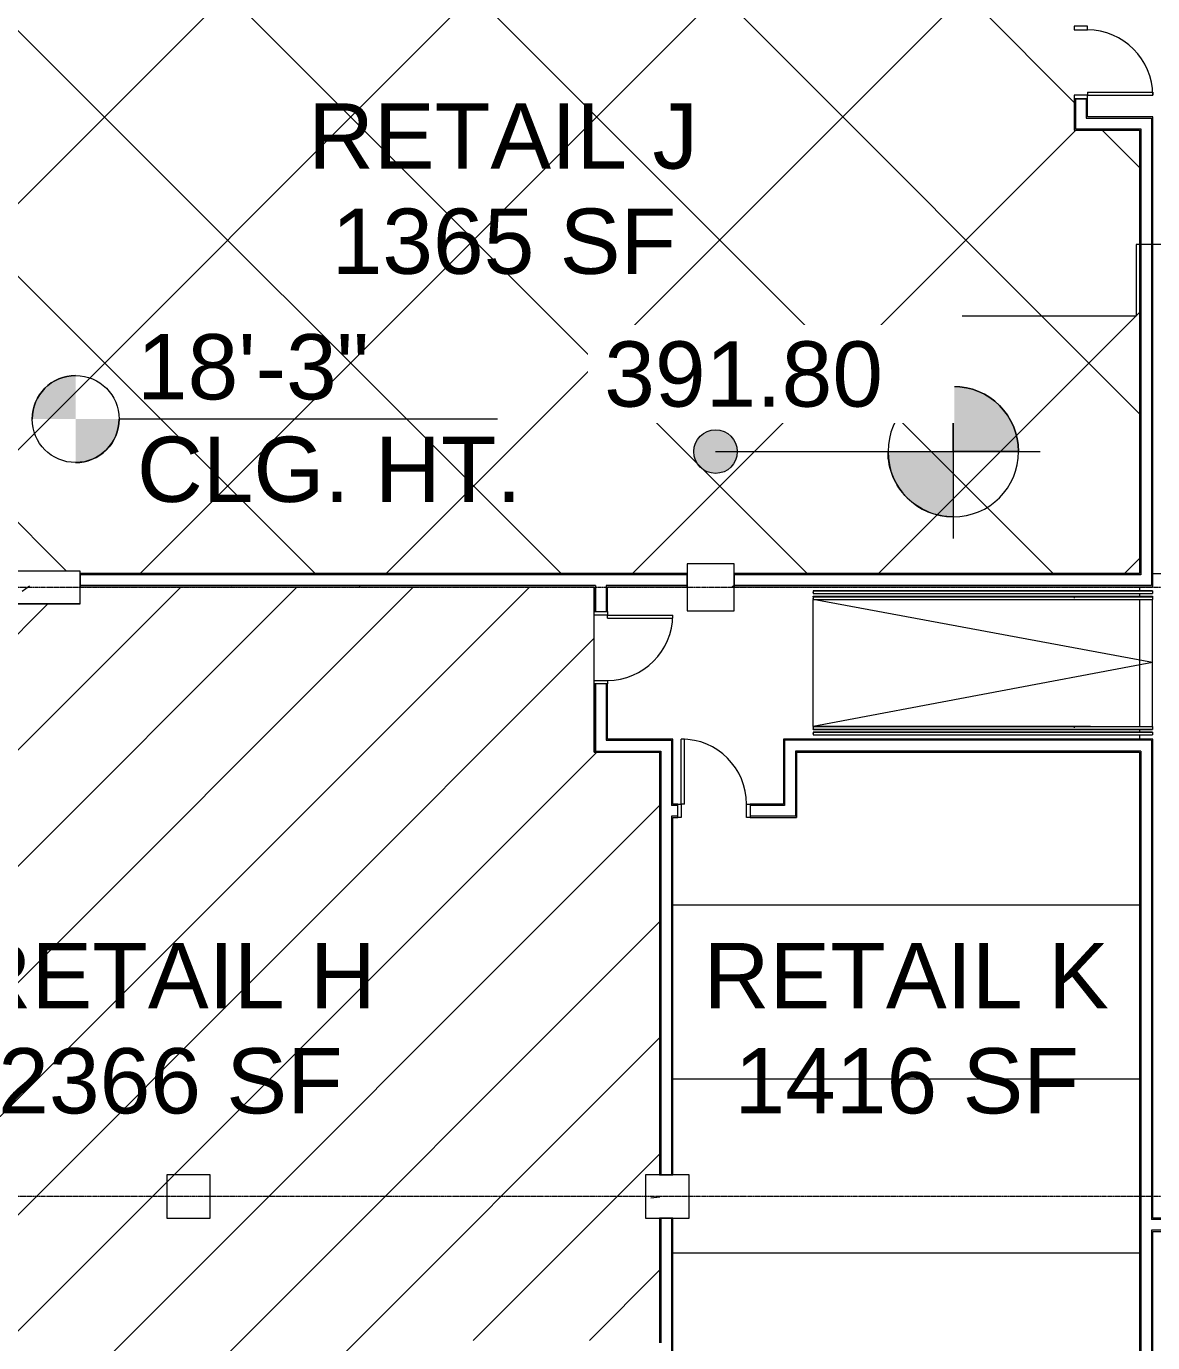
# Model space of a CAD drawing. Header units: inches. Extents: x 3268 to 7018, y 976 to 6708.
# Drawn here: x 4573 to 5194, y 2447 to 3173 of the extents above; entities that cross this region are included whole.
import ezdxf

# ---------------------------------------------------------------- set-up
doc = ezdxf.new("R2010")
doc.units = ezdxf.units.IN
doc.header["$MEASUREMENT"] = 0
doc.linetypes.add('Grid Line 1_2_', pattern=[0.8749999999999999, 0.4999999999999999, -0.125, 0.125, -0.125])
for name, color, linetype, lineweight in [('A-ANNO-NOTE', 131, 'Continuous', 20), ('A-DETL', 90, 'Continuous', 9), ('A-DETL-GENF', 92, 'Continuous', 9), ('A-DOOR', 31, 'Continuous', 9), ('A-DOOR-FRAM', 31, 'Continuous', 9), ('A-FLOR', 192, 'Continuous', 9), ('A-FLOR-HRAL', 11, 'Continuous', 9), ('A-FLOR-LEVL', 51, 'Continuous', 9), ('A-WALL', 113, 'Continuous', 9), ('A-WALL-PATT', 111, 'Continuous', 15), ('G-ANNO-DIMS', 111, 'Continuous', 9), ('G-ANNO-TEXT', 231, 'Continuous', 9), ('I-WALL', 2, 'Continuous', 9), ('S-COLS', 52, 'Continuous', 9), ('S-GRID', 1, 'Continuous', 9)]:
    doc.layers.add(name, color=color, linetype=linetype, lineweight=lineweight)
doc.styles.add('Arial', font='arial.ttf', dxfattribs={"height": 36})
pattern_1 = [(49.99999999999999, (0, 0), (110.1714446362807, -9.63891797635685), [11.52, -126.72]), (355, (0, 0), (-21.31237393622492, 115.5371495156537), [9.216000000000001, -101.376]), (100.451, (9.181000000000001, -0.80323), (88.85991867697865, 105.897504039145), [9.79, -107.695]), (46.184, (0, 30.72), (163.9281911283317, -25.42496604507386), [17.28, -190.08]), (96.636, (13.661, 28.601), (143.5628771593347, 149.6257499721681), [14.686, -161.543]), (351.184, (0, 30.72), (143.5647285924248, 149.6237232332607), [13.824, -152.064]), (21, (15.36, 23.04), (91.68507647920484, -61.84256385372748), [11.52, -126.72]), (326, (15.36, 23.04), (37.37329933048201, 111.3835117876708), [9.216000000000001, -101.376]), (71.45100000000001, (23, 17.886), (129.0587647679424, 49.5399005406036), [9.79, -107.695]), (37.50000000000001, (0, 0), (1.867604689172044, 51.13223029288849), [5.069, -95.07799999999999, 5.069, -97.84299999999999, -101.76]), (37.50000000000001, (0, 0), (1.867604689172044, 51.13223029288849), [-203.059, 5.069, -96.691]), (7.499999999999999, (0, 0), (40.40721900969589, 60.58148342441334), [5.069, -53.606, 5.069, -92.774, -38.784]), (7.499999999999999, (0, 0), (40.40721900969589, 60.58148342441334), [-156.518, 5.069, -33.715]), (327.5, (-34.253, 0), (81.99472561414032, -3.464267954682455), [5.069, -33.331, 5.069, -114.739, -158.976]), (327.5, (-34.253, 0), (81.99472561414032, -3.464267954682455), [-158.208, 5.069, -153.907]), (317.5, (-49.613, 0), (89.57702895818312, 15.37635275430508), [5.069, -44.85100000000001, 5.069, -74.49600000000001, -112.896]), (317.5, (-49.613, 0), (89.57702895818312, 15.37635275430508), [-129.485, 5.069, -107.827])]
pattern_2 = [(0, (0, 0), (122.88, 30.72), [5.069, -87.09100000000001, 5.069, -87.09100000000001, -491.52]), (0, (0, 0), (122.88, 30.72), [-184.32, 5.069, -179.251, 5.069, -87.09100000000001, -215.04]), (0, (0, 0), (122.88, 30.72), [-460.8, 5.069, -56.371, 5.069, -148.531]), (120, (46.08, 15.36), (-88.04430040425792, 91.05720161703184), [5.068999999999999, -87.091, 5.068999999999999, -87.091, -491.5199999999999]), (120, (46.08, 15.36), (-88.04430040425792, 91.05720161703184), [-184.32, 5.068999999999999, -179.2509999999999, 5.068999999999999, -87.091, -215.04]), (120, (46.08, 15.36), (-88.04430040425792, 91.05720161703184), [-460.8, 5.068999999999999, -56.371, 5.068999999999999, -148.531]), (240, (61.44, 76.8), (-34.83569959574201, -121.7772016170318), [5.069, -87.09100000000001, 5.069, -87.09100000000001, -491.52]), (240, (61.44, 76.8), (-34.83569959574201, -121.7772016170318), [-184.32, 5.069, -179.251, 5.069, -87.09100000000001, -215.04]), (240, (61.44, 76.8), (-34.83569959574201, -121.7772016170318), [-460.8, 5.069, -56.371, 5.069, -148.531])]

# ---------------------------------------------------------------- blocks, each defined once
blk = doc.blocks.new('WSP_5 Points - Structure_2022_rvt-1-Overall Retail Plan Opt 2')
at = {"layer": 'S-COLS'}
h = blk.add_hatch(dxfattribs=at)
h.set_pattern_fill('FP_8', color=256, style=0, pattern_type=2)
h.set_pattern_definition(pattern_1)
h.paths.add_polyline_path([(4949.798376340588, 2850.148582565584), (4963.500343047534, 2850.148582565584), (4963.500343047534, 2876.148582565584), (4937.500343047534, 2876.148582565584), (4937.500343047534, 2850.148582565584)])
h = blk.add_hatch(dxfattribs=at)
h.set_pattern_fill('FP_8', color=256, style=0, pattern_type=2)
h.set_pattern_definition(pattern_1)
h.paths.add_polyline_path([(4602.500343047516, 2854.148582565585), (4602.500343047516, 2872.148582565585), (4542.500343047515, 2872.148582565585), (4542.500343047515, 2854.148582565587)])
h = blk.add_hatch(dxfattribs=at)
h.set_pattern_fill('FP_8', color=256, style=0, pattern_type=2)
h.set_pattern_definition(pattern_1)
h.paths.add_polyline_path([(4650.312432364312, 2515.148582565594), (4674.312432364312, 2515.148582565594), (4674.312432364312, 2539.148582565593), (4650.312432364312, 2539.148582565593)])
h = blk.add_hatch(dxfattribs=at)
h.set_pattern_fill('FP_8', color=256, style=0, pattern_type=2)
h.set_pattern_definition(pattern_1)
h.paths.add_polyline_path([(4922.250343047537, 2515.148582565594), (4938.500343047519, 2515.148582565594), (4938.500343047519, 2539.148582565593), (4914.500343047519, 2539.148582565593), (4914.500343047519, 2515.148582565594), (4914.776931383766, 2515.148582565594)])
at = {"layer": 'S-COLS', "color": 250, "lineweight": 13}
for p, q in [((4963.50034304753, 2876.148582565583), (4937.50034304753, 2876.148582565583)), ((4937.50034304753, 2876.148582565583), (4937.50034304753, 2870.773582565583)), ((4963.50034304753, 2870.773582565575), (4963.50034304753, 2876.148582565583)), ((4602.500343047513, 2872.148582565584), (4550.125343047528, 2872.148582565584)), ((4602.500343047513, 2870.773582565584), (4602.500343047513, 2872.148582565584)), ((4602.500343047513, 2863.148582565584), (4602.500343047513, 2870.773582565584)), ((4937.50034304753, 2870.773582565583), (4937.50034304753, 2850.148582565582)), ((4963.50034304753, 2850.148582565582), (4963.50034304753, 2870.773582565575)), ((4602.500343047513, 2854.148582565584), (4602.500343047513, 2863.148582565584)), ((4542.500343047513, 2854.148582565584), (4602.500343047513, 2854.148582565584)), ((4937.50034304753, 2850.148582565582), (4963.50034304753, 2850.148582565582)), ((4674.312432364309, 2539.148582565592), (4650.312432364309, 2539.148582565592)), ((4650.312432364309, 2539.148582565592), (4650.312432364309, 2515.148582565592)), ((4674.312432364309, 2515.148582565592), (4674.312432364309, 2539.148582565592)), ((4922.250343047534, 2539.148582565592), (4914.500343047515, 2539.148582565592)), ((4914.500343047515, 2539.148582565592), (4914.500343047515, 2515.148582565592)), ((4929.500343047534, 2539.148582565592), (4922.250343047534, 2539.148582565592)), ((4938.500343047515, 2539.148582565592), (4929.500343047534, 2539.148582565592)), ((4938.500343047515, 2515.148582565592), (4938.500343047515, 2539.148582565592)), ((4650.312432364309, 2515.148582565592), (4674.312432364309, 2515.148582565592)), ((4914.500343047515, 2515.148582565592), (4922.250343047534, 2515.148582565592)), ((4922.250343047534, 2515.148582565592), (4929.500343047534, 2515.148582565592)), ((4929.500343047534, 2515.148582565592), (4938.500343047515, 2515.148582565592))]:
    blk.add_line(p, q, dxfattribs=at)
blk = doc.blocks.new('Single_Flush_HM Door_HM Frame - 36_ x 96_-V185-Overall Retail Plan Opt 2')
at = {"layer": 'A-DOOR'}
for p, q in [((16.24999999999989, 39.62500000000038), (17.99999999999989, 39.62500000000038)), ((16.24999999999989, 3.62500000000039), (16.24999999999989, 39.62500000000038)), ((17.99999999999989, 3.62500000000039), (17.99999999999989, 39.62500000000038)), ((16.24999999999989, 3.62500000000039), (17.99999999999989, 3.62500000000039))]:
    blk.add_line(p, q, dxfattribs=at)
blk.add_arc((18.00000000000012, 3.625000000000274), 35.99999999999997, 90.00000000000031, 179.9999999999999, dxfattribs=at)
at = {"layer": 'A-DOOR-FRAM'}
for p, q in [((-17.99999999999971, 3.625000000000389), (-20.00000000000002, 3.625000000000396)), ((-20.00000000000002, 3.625000000000396), (-20.00000000000004, -3.624999999999597)), ((-17.99999999999973, -3.624999999999603), (-17.99999999999971, 3.625000000000389)), ((19.99999999999988, 3.625000000000267), (18.00000000000009, 3.625000000000273)), ((18.00000000000009, 3.625000000000273), (18.00000000000006, -3.62499999999972)), ((19.99999999999985, -3.624999999999726), (19.99999999999988, 3.625000000000267)), ((-20.00000000000004, -3.624999999999597), (-17.99999999999973, -3.624999999999603)), ((18.00000000000006, -3.62499999999972), (19.99999999999985, -3.624999999999726))]:
    blk.add_line(p, q, dxfattribs=at)
blk = doc.blocks.new('Railing - Railing-12304966-Overall Retail Plan Opt 2')
at = {"layer": 'A-FLOR-HRAL'}
for p, q in [((5006.969093047554, 2784.773582565581), (5006.969093047554, 2785.023582565581)), ((5006.969093047554, 2784.773582565581), (5194.188274827759, 2784.773582565582)), ((5194.188274827759, 2785.023582565582), (5194.188274827759, 2784.773582565582))]:
    blk.add_line(p, q, dxfattribs=at)
blk = doc.blocks.new('Railing - Railing-12304970-Overall Retail Plan Opt 2')
at = {"layer": 'A-FLOR-HRAL'}
for p, q in [((5006.969093047554, 2858.273582565582), (5194.188274827759, 2858.273582565583)), ((5006.969093047554, 2858.023582565582), (5006.969093047554, 2858.273582565582)), ((5194.188274827759, 2858.273582565583), (5194.188274827759, 2858.023582565583))]:
    blk.add_line(p, q, dxfattribs=at)
blk = doc.blocks.new('Top Rail Type - Top Rail_Internal_-12304976-Overall Retail Plan Opt 2')
at = {"layer": 'A-FLOR-HRAL'}
for p, q in [((5160.000641771893, 2786.523582565583), (5006.969093047558, 2786.523582565583)), ((5006.969093047554, 2785.579468281755), (5006.969093047554, 2785.773582565581)), ((5006.969093047558, 2785.023582565583), (5160.000641771893, 2785.023582565583)), ((5151.000271336428, 2785.835517074687), (5151.000271336428, 2785.711648056477))]:
    blk.add_line(p, q, dxfattribs=at)
blk = doc.blocks.new('Top Rail Type - Top Rail_Internal_-V191-Overall Retail Plan Opt 2')
at = {"layer": 'A-FLOR-HRAL'}
for p, q in [((5006.969093047554, 2786.523582565581), (5006.969093047554, 2785.023582565581)), ((5006.969093047554, 2786.523582565581), (5194.188274827759, 2786.523582565582)), ((5006.969093047554, 2785.023582565581), (5194.188274827759, 2785.023582565582)), ((5194.188274827759, 2786.523582565582), (5194.188274827759, 2785.023582565582))]:
    blk.add_line(p, q, dxfattribs=at)
blk = doc.blocks.new('Handrail Type - Handrail_Internal_-12304987-Overall Retail Plan Opt 2')
at = {"layer": 'A-FLOR-HRAL'}
for p, q in [((5194.188274827762, 2783.273582565584), (5006.969093047558, 2783.273582565582)), ((5006.969093047554, 2782.329468281754), (5006.969093047554, 2782.523582565581)), ((5006.969093047558, 2781.773582565582), (5194.188274827762, 2781.773582565584)), ((5194.188274827759, 2782.523582565582), (5194.188274827759, 2782.329468281755))]:
    blk.add_line(p, q, dxfattribs=at)
blk = doc.blocks.new('Handrail Type - Handrail_Internal_-V192-Overall Retail Plan Opt 2')
at = {"layer": 'A-FLOR-HRAL'}
for p, q in [((5006.969093047554, 2783.273582565581), (5006.969093047554, 2781.773582565581)), ((5006.969093047554, 2783.273582565581), (5194.188274827759, 2783.273582565582)), ((5006.969093047554, 2781.773582565581), (5194.188274827759, 2781.773582565582)), ((5194.188274827759, 2783.273582565582), (5194.188274827759, 2781.773582565582))]:
    blk.add_line(p, q, dxfattribs=at)
blk = doc.blocks.new('Top Rail Type - Top Rail_Internal_-12304998-Overall Retail Plan Opt 2')
at = {"layer": 'A-FLOR-HRAL'}
for p, q in [((5160.000641771893, 2858.023582565584), (5006.969093047558, 2858.023582565582)), ((5006.969093047554, 2857.079468281755), (5006.969093047554, 2857.273582565582)), ((5006.969093047558, 2856.523582565582), (5160.000641771893, 2856.523582565584)), ((5151.000271336428, 2857.335517074686), (5151.000271336428, 2857.211648056479))]:
    blk.add_line(p, q, dxfattribs=at)
blk = doc.blocks.new('Top Rail Type - Top Rail_Internal_-V193-Overall Retail Plan Opt 2')
at = {"layer": 'A-FLOR-HRAL'}
for p, q in [((5006.969093047554, 2858.023582565582), (5006.969093047554, 2856.523582565582)), ((5006.969093047554, 2858.023582565582), (5194.188274827759, 2858.023582565583)), ((5006.969093047554, 2856.523582565582), (5194.188274827759, 2856.523582565583)), ((5194.188274827759, 2858.023582565583), (5194.188274827759, 2856.523582565583))]:
    blk.add_line(p, q, dxfattribs=at)
blk = doc.blocks.new('Handrail Type - Handrail_Internal_-12305009-Overall Retail Plan Opt 2')
at = {"layer": 'A-FLOR-HRAL'}
for p, q in [((5194.188274827762, 2861.273582565584), (5006.969093047558, 2861.273582565583)), ((5006.969093047554, 2860.329468281755), (5006.969093047554, 2860.523582565582)), ((5006.969093047558, 2859.773582565583), (5194.188274827762, 2859.773582565584)), ((5194.188274827759, 2860.523582565583), (5194.188274827759, 2860.329468281756))]:
    blk.add_line(p, q, dxfattribs=at)
blk = doc.blocks.new('Handrail Type - Handrail_Internal_-V194-Overall Retail Plan Opt 2')
at = {"layer": 'A-FLOR-HRAL'}
for p, q in [((5006.969093047554, 2861.273582565582), (5006.969093047554, 2859.773582565582)), ((5006.969093047554, 2861.273582565582), (5194.188274827759, 2861.273582565583)), ((5194.188274827759, 2861.273582565583), (5194.188274827759, 2859.773582565583)), ((5006.969093047554, 2859.773582565582), (5194.188274827759, 2859.773582565583))]:
    blk.add_line(p, q, dxfattribs=at)
blk = doc.blocks.new('Single_Flush_HM Door_HM Frame - 36_ x 96_-V195-Overall Retail Plan Opt 2')
at = {"layer": 'A-DOOR'}
for p, q in [((16.24999999999989, -3.62500000000039), (17.99999999999989, -3.62500000000039)), ((16.24999999999989, -3.62500000000039), (16.24999999999989, -39.62500000000038)), ((17.99999999999989, -3.62500000000039), (17.99999999999989, -39.62500000000038)), ((16.24999999999989, -39.62500000000038), (17.99999999999989, -39.62500000000038))]:
    blk.add_line(p, q, dxfattribs=at)
blk.add_arc((18.00000000000012, -3.625000000000274), 36.00000000000003, 180.0000000000001, 269.9999999999993, dxfattribs=at)
at = {"layer": 'A-DOOR-FRAM'}
for p, q in [((-20.00000000000004, 3.624999999999597), (-17.99999999999973, 3.624999999999603)), ((-20.00000000000002, -3.625000000000396), (-20.00000000000004, 3.624999999999597)), ((-17.99999999999973, 3.624999999999603), (-17.99999999999971, -3.625000000000389)), ((18.00000000000006, 3.62499999999972), (19.99999999999985, 3.624999999999726)), ((18.00000000000009, -3.625000000000273), (18.00000000000006, 3.62499999999972)), ((19.99999999999985, 3.624999999999726), (19.99999999999988, -3.625000000000267)), ((-17.99999999999971, -3.625000000000389), (-20.00000000000002, -3.625000000000396)), ((19.99999999999988, -3.625000000000267), (18.00000000000009, -3.625000000000273))]:
    blk.add_line(p, q, dxfattribs=at)
blk = doc.blocks.new('Single_Flush_HM Door_HM Frame - 36_ x 96_-V196-Overall Retail Plan Opt 2')
at = {"layer": 'A-DOOR'}
for p, q in [((16.24999999999989, -3.62500000000039), (17.99999999999989, -3.62500000000039)), ((16.24999999999989, -3.62500000000039), (16.24999999999989, -39.62500000000038)), ((17.99999999999989, -3.62500000000039), (17.99999999999989, -39.62500000000038)), ((16.24999999999989, -39.62500000000038), (17.99999999999989, -39.62500000000038))]:
    blk.add_line(p, q, dxfattribs=at)
blk.add_arc((18.00000000000012, -3.625000000000274), 36.00000000000003, 180.0000000000001, 269.9999999999993, dxfattribs=at)
at = {"layer": 'A-DOOR-FRAM'}
for p, q in [((-20.00000000000004, 3.624999999999597), (-17.99999999999973, 3.624999999999603)), ((-20.00000000000002, -3.625000000000396), (-20.00000000000004, 3.624999999999597)), ((-17.99999999999973, 3.624999999999603), (-17.99999999999971, -3.625000000000389)), ((18.00000000000006, 3.62499999999972), (19.99999999999985, 3.624999999999726)), ((18.00000000000009, -3.625000000000273), (18.00000000000006, 3.62499999999972)), ((19.99999999999985, 3.624999999999726), (19.99999999999988, -3.625000000000267)), ((-17.99999999999971, -3.625000000000389), (-20.00000000000002, -3.625000000000396)), ((19.99999999999988, -3.625000000000267), (18.00000000000009, -3.625000000000273))]:
    blk.add_line(p, q, dxfattribs=at)
blk = doc.blocks.new('Spot Elevations - Spot Elevation - Target Filled-49714-Overall Retail Plan Opt 2')
at = {"layer": 'G-ANNO-DIMS'}
h = blk.add_hatch(color=256, dxfattribs=at)
edge = h.paths.add_edge_path()
edge.add_line((1.249000902703301e-16, 0), (-0.09374999999999985, 0))
edge.add_arc((5.724587470723462e-16, -3.434752482434078e-16), 0.09375000000000037, 90.00000000000063, 180.0000000000002, ccw=False)
edge.add_line((1.249000902703301e-16, 0.09375000000000007), (1.249000902703301e-16, 0))
h = blk.add_hatch(color=256, dxfattribs=at)
edge = h.paths.add_edge_path()
edge.add_line((1.249000902703301e-16, 0), (0.09375000000000029, 0))
edge.add_arc((2.289834988289385e-16, 6.245004513516504e-17), 0.09374999999999996, 269.99999999999955, 359.99999999999966, ccw=False)
edge.add_line((1.249000902703301e-16, -0.09375), (1.249000902703301e-16, 0))
at = {"layer": 'G-ANNO-DIMS', "lineweight": 20}
for p, q in [((-2.706168622523819e-16, 0.1243846875261664), (-2.706168622523819e-16, -0.125)), ((1.249000902703301e-16, 0), (1.249000902703301e-16, 0.09375000000000007)), ((0.1250000000000001, 7.067913962433002e-16), (-0.1249999999999998, 7.067913962433002e-16)), ((-0.09374999999999985, 0), (1.249000902703301e-16, 0)), ((1.249000902703301e-16, 0), (1.249000902703301e-16, -0.09375)), ((0.09375000000000029, 0), (1.249000902703301e-16, 0))]:
    blk.add_line(p, q, dxfattribs=at)
blk.add_circle((1.249000902703301e-16, 0), 0.09375000000000007, dxfattribs=at)
for centre, radius, start, end in [((5.724587470723462e-16, -3.434752482434078e-16), 0.09375000000000037, 90.00000000000026, 179.9999999999999), ((2.289834988289385e-16, 6.245004513516504e-17), 0.09374999999999996, 269.9999999999992, 359.9999999999993)]:
    blk.add_arc(centre, radius, start, end, dxfattribs=at)
blk = doc.blocks.new('EOS-Transition - 2 - Drop - Left-10808360-Overall Retail Plan Opt 2')
at = {"layer": 'A-ANNO-NOTE'}
for p, q in [((1.332465661447615e-15, -1.169812475397274e-15), (1.16607804685221e-15, -0.1028690791501986)), ((0.2499999999999991, -1.977712891638468e-15), (1.332267629550188e-15, -1.169812475397274e-15)), ((1.16607804685221e-15, -0.1028690791501986), (-0.2499999999999965, -0.1028690791501978))]:
    blk.add_line(p, q, dxfattribs=at)
blk = doc.blocks.new('Manual Spot Elevation - small - Manual Spot Elevation - small-7790523-Overall Retail Plan Opt 2')
at = {"layer": 'A-ANNO-NOTE', "lineweight": 9}
h = blk.add_hatch(color=256, dxfattribs=at)
edge = h.paths.add_edge_path()
edge.add_line((2.810252031082427e-16, 1.770695097348323e-19), (-0.06249999999999999, -1.740969320559174e-17))
edge.add_arc((1.821459649849492e-17, -1.040834085586084e-17), 0.06249999999999995, 90.00000000000023, 180, ccw=False)
edge.add_line((1.718527932653862e-16, 0.06249999999999998), (2.836272883229464e-16, 0))
h = blk.add_hatch(color=256, dxfattribs=at)
edge = h.paths.add_edge_path()
edge.add_line((0, 2.836272883229464e-16), (0.06249999999999998, 8.164717251459237e-17))
edge.add_arc((1.058541036559599e-17, -7.806255641157146e-18), 0.06249999999999992, -90.00000000000011, 9.094947017729282e-13, ccw=False)
edge.add_line((-1.006764200524785e-16, -0.06249999999999999), (1.770695097351451e-19, 2.775557561562891e-16))
at = {"layer": 'A-ANNO-NOTE'}
blk.add_circle((0, 0), 0.06250000000000004, dxfattribs=at)
for centre, radius, start, end in [((1.821459649849492e-17, -1.040834085586084e-17), 0.06249999999999995, 89.99999999999982, 179.9999999999997), ((1.058541036559599e-17, -7.806255641157146e-18), 0.06249999999999992, 269.9999999999995, 5.025276396712356e-13)]:
    blk.add_arc(centre, radius, start, end, dxfattribs=at)

msp = doc.modelspace()

# ---------------------------------------------------------------- block references
at = {"lineweight": 5}
msp.add_blockref('WSP_5 Points - Structure_2022_rvt-1-Overall Retail Plan Opt 2', (0, 0), dxfattribs=at)

# ---------------------------------------------------------------- next in the draw order: hatches: boundary and pattern name
at = {"layer": 'A-DETL-GENF'}
h = msp.add_hatch(dxfattribs=at)
h.set_pattern_fill('FP_277', style=0, pattern_type=2)
h.set_pattern_definition([(45, (0, 0), (-67.88225099390857, 67.88225099390857), []), (135, (0, 0), (-67.88225099390857, -67.88225099390856), [])])
h.paths.add_polyline_path([(5114.974376340589, 2870.773582565575), (5187.062843047543, 2870.773582565575), (5187.062843047544, 3115.398582565585), (5151.062843047544, 3115.398582565585), (5151.062843047544, 3184.148582565583), (4602.500343047516, 3184.148582565585), (4602.500343047516, 3178.148582565588), (4550.125343047532, 3178.148582565588), (4550.125343047532, 2872.148582565586), (4602.500343047516, 2872.148582565586), (4602.500343047516, 2870.773582565586), (4937.500343047533, 2870.773582565585), (4937.500343047533, 2876.148582565584), (4963.500343047534, 2876.148582565584), (4963.500343047534, 2870.773582565575), (5094.327376340589, 2870.773582565575)])
h = msp.add_hatch(dxfattribs=at)
h.set_pattern_fill('FP_16', style=0, pattern_type=2)
h.set_pattern_definition([(45, (0, 0), (-32.04961485728027, 32.04961485728027), [])])
h.paths.add_polyline_path([(4691.705143494628, 2136.524143727185), (4706.40848797042, 2160.994618260186), (4768.272596162687, 2160.994618260185), (4768.272596162687, 2447.786830385498), (4922.250343047537, 2447.786830385497), (4922.250343047537, 2772.27358256559), (4886.25034304756, 2772.27358256559), (4886.25034304756, 2863.148582565584), (4602.500343047515, 2863.148582565585), (4602.500343047515, 2854.148582565586), (4542.500343047515, 2854.148582565586), (4542.500343047515, 2862.523582565577), (4476.920381568098, 2862.523582565578), (4264.683824109152, 2509.302634581948), (4305.827854542846, 2484.58080698627), (4250.557831129061, 2392.596041029676), (4209.413800695366, 2417.317868625355), (4196.666608341342, 2396.102977932977), (4488.654561830984, 2220.658915450598), (4505.373318629214, 2248.483599360301), (4619.446376340588, 2179.941591289509)])
h = msp.add_hatch(dxfattribs=at)
h.set_pattern_fill('FP_276', style=0, pattern_type=2)
h.set_pattern_definition([(0, (0, 0), (0, 96), [])])
h.paths.add_polyline_path([(5147.75034304749, 1938.773582565581), (5178.812843047534, 1938.773582565581), (5178.812843047534, 1970.522752748496), (5187.062843047543, 1970.522752748496), (5187.062843047545, 2772.273582565583), (4997.875343047556, 2772.273582565584), (4997.875343047556, 2736.273582565585), (4929.500343047537, 2736.273582565585), (4929.500343047536, 2149.494618260228), (4912.375343047675, 2149.494618260228), (4912.375343047663, 1987.836082565655), (5147.75034304749, 1987.836082565655), (5147.75034304749, 1953.076470883642)])
at = {"layer": 'A-WALL-PATT', "lineweight": 9}
h = msp.add_hatch(dxfattribs=at)
h.set_pattern_fill('FP_1', color=256, style=0, pattern_type=2)
h.set_pattern_definition(pattern_2)
h.paths.add_polyline_path([(5193.687843047543, 2864.148582565582), (5194.312843047542, 2864.148582565582), (5194.312843047543, 3122.648582565585), (5193.687843047543, 3122.648582565583), (5193.687843047543, 2870.148582565582)])
h = msp.add_hatch(dxfattribs=at)
h.set_pattern_fill('FP_1', color=256, style=0, pattern_type=2)
h.set_pattern_definition(pattern_2)
h.paths.add_polyline_path([(4937.500343047534, 2863.523582565585), (4937.500343047534, 2864.148582565585), (4892.875343047559, 2864.148582565585), (4892.875343047559, 2863.523582565585), (4893.500343047561, 2863.523582565585)])
h.paths.add_polyline_path([(4886.875343047558, 2863.523582565585), (4886.875343047558, 2864.148582565585), (4602.500343047516, 2864.148582565587), (4602.500343047516, 2863.523582565585), (4886.25034304756, 2863.523582565585)])
h = msp.add_hatch(dxfattribs=at)
h.set_pattern_fill('FP_1', color=256, style=0, pattern_type=2)
h.set_pattern_definition(pattern_2)
h.paths.add_polyline_path([(4886.25034304756, 2772.898582565592), (4886.875343047559, 2772.898582565592), (4886.875343047558, 2809.898582565583), (4886.25034304756, 2809.898582565583), (4886.25034304756, 2779.523582565588)])
h.paths.add_polyline_path([(4886.25034304756, 2849.898582565585), (4886.875343047558, 2849.898582565587), (4886.875343047558, 2863.523582565585), (4886.25034304756, 2863.523582565585), (4886.25034304756, 2854.148582565586)])
h = msp.add_hatch(dxfattribs=at)
h.set_pattern_fill('FP_1', color=256, style=0, pattern_type=2)
h.set_pattern_definition(pattern_2)
h.paths.add_polyline_path([(5194.312843047543, 1975.711082565495), (5194.312843047543, 2508.523582565591), (5193.687843047543, 2508.523582565591), (5193.687843047543, 1975.711082565495)])
h.paths.add_polyline_path([(5193.687843047541, 2514.523582565592), (5194.312843047543, 2514.523582565592), (5194.312843047543, 2778.898582565586), (5193.687843047543, 2778.898582565586), (5193.687843047542, 2647.808970883642)])
h = msp.add_hatch(dxfattribs=at)
h.set_pattern_fill('FP_1', color=256, style=0, pattern_type=2)
h.set_pattern_definition(pattern_2)
h.paths.add_polyline_path([(5187.238876340589, 2772.273582565585), (5187.687843047543, 2772.273582565585), (5187.687843047544, 2772.898582565586), (4997.875343047556, 2772.898582565583), (4997.875343047556, 2772.273582565585), (5187.062843047543, 2772.273582565585)])
h = msp.add_hatch(dxfattribs=at)
h.set_pattern_fill('FP_1', color=256, style=0, pattern_type=2)
h.set_pattern_definition(pattern_2)
h.paths.add_polyline_path([(5187.062843047543, 1975.711082565495), (5187.687843047543, 1975.711082565495), (5187.687843047543, 2772.273582565585), (5187.062843047543, 2772.273582565585), (5187.062843047543, 1987.836082565655)])
at = {"layer": 'G-ANNO-DIMS'}
h = msp.add_hatch(color=256, dxfattribs=at)
edge = h.paths.add_edge_path()
edge.add_arc((4953.150758805442, 2938.049576472924), 12, 0, 360)

# ---------------------------------------------------------------- next in the draw order: linework, layer by layer
at = {"layer": 'A-ANNO-NOTE'}
msp.add_line((4832.752379064321, 2956.025542110067), (4624.077839905441, 2956.025542110067), dxfattribs=at)
at = {"layer": 'A-DETL'}
for p, q in [((4886.250343047555, 2772.273582565588), (4886.250343047555, 2863.148582565582)), ((4602.500343047513, 2854.148582565585), (4542.500343047513, 2854.148582565585)), ((5194.188274827759, 2821.773582565583), (5006.969093047554, 2856.523582565582)), ((5194.188274827759, 2821.773582565583), (5006.969093047554, 2786.523582565581)), ((4922.250343047534, 2772.273582565588), (4886.250343047555, 2772.273582565588)), ((5187.062843047541, 2772.273582565582), (4997.875343047552, 2772.273582565583)), ((4997.875343047552, 2772.273582565583), (4997.875343047552, 2736.273582565583))]:
    msp.add_line(p, q, dxfattribs=at)
at = {"layer": 'A-FLOR', "color": 7}
msp.add_line((5194.312843047539, 2870.773582565582), (5280.500343047551, 2870.773582565582), dxfattribs=at)
at = {"layer": 'A-FLOR'}
for p, q in [((5187.062843047539, 2863.523582565581), (5187.062843047539, 2861.273582565583)), ((5187.062843047539, 2859.773582565583), (5187.062843047539, 2858.273582565583)), ((5187.062843047539, 2856.523582565582), (5187.062843047539, 2786.523582565583)), ((5187.062843047539, 2784.773582565582), (5187.062843047539, 2783.273582565582)), ((5187.062843047539, 2781.773582565582), (5187.062843047539, 2779.523582565581))]:
    msp.add_line(p, q, dxfattribs=at)
at = {"layer": 'A-FLOR-LEVL'}
for p, q in [((5006.969093047554, 2786.523582565581), (5006.969093047554, 2856.523582565581)), ((5194.188274827759, 2786.523582565583), (5194.188274827759, 2856.523582565583))]:
    msp.add_line(p, q, dxfattribs=at)
at = {"layer": 'A-WALL'}
for p, q in [((5151.687843047539, 3132.648582565583), (5151.68784304754, 3116.023582565585)), ((5157.68784304754, 3132.64858256558), (5157.68784304754, 3122.023582565582)), ((5151.68784304754, 3116.023582565582), (5187.687843047539, 3116.023582565585)), ((5157.68784304754, 3122.023582565585), (5193.68784304754, 3122.023582565582)), ((5187.687843047539, 3116.023582565585), (5187.687843047539, 2870.148582565583)), ((5193.687843047539, 3122.023582565582), (5193.687843047539, 2864.14858256558)), ((4937.50034304753, 2870.148582565583), (4602.500343047513, 2870.148582565583)), ((5187.687843047539, 2870.14858256558), (4963.50034304753, 2870.148582565583)), ((4886.875343047554, 2864.148582565583), (4602.500343047513, 2864.148582565586)), ((4886.875343047554, 2864.148582565583), (4886.875343047554, 2849.898582565586)), ((4937.50034304753, 2864.148582565583), (4892.875343047554, 2864.148582565583)), ((4892.875343047554, 2864.148582565583), (4892.875343047556, 2849.898582565583)), ((5193.687843047539, 2864.148582565583), (4963.50034304753, 2864.148582565583)), ((4886.875343047554, 2809.898582565581), (4886.875343047556, 2772.89858256559)), ((4892.875343047556, 2809.898582565581), (4892.875343047556, 2778.898582565585)), ((4892.875343047554, 2778.898582565588), (4928.875343047552, 2778.898582565582)), ((4928.875343047554, 2778.898582565582), (4928.875343047548, 2742.898582565582)), ((4991.250343047552, 2778.898582565585), (4991.250343047552, 2742.898582565582)), ((5193.687843047537, 2778.898582565582), (4991.250343047553, 2778.898582565585)), ((5193.687843047539, 2778.898582565585), (5193.687843047539, 2514.52358256559)), ((4886.875343047554, 2772.898582565588), (4922.875343047551, 2772.898582565582)), ((4922.875343047552, 2772.898582565582), (4922.875343047515, 2539.148582565592)), ((4997.250343047553, 2772.898582565582), (4997.250343047553, 2736.898582565585)), ((5187.68784304754, 2772.898582565585), (4997.250343047553, 2772.898582565582)), ((5187.687843047539, 2772.898582565582), (5187.687843047539, 1975.711082565494)), ((4932.250343047552, 2742.898582565582), (4928.875343047546, 2742.898582565582)), ((4991.250343047552, 2742.898582565582), (4972.25034304755, 2742.898582565582)), ((4928.875343047546, 2736.898582565585), (4928.875343047516, 2539.148582565592)), ((4932.250343047551, 2736.898582565582), (4928.875343047546, 2736.898582565582)), ((4997.250343047553, 2736.898582565582), (4972.250343047551, 2736.898582565582)), ((4922.875343047533, 2515.148582565592), (4922.875343047533, 2446.557118260231)), ((4928.875343047534, 2515.148582565592), (4928.875343047534, 2434.557118260228)), ((5212.687843047539, 2514.52358256559), (5193.68784304754, 2514.52358256559)), ((5212.687843047539, 2508.52358256559), (5193.68784304754, 2508.52358256559)), ((5193.687843047539, 2508.52358256559), (5193.687843047539, 1975.711082565494))]:
    msp.add_line(p, q, dxfattribs=at)
at = {"layer": 'G-ANNO-DIMS'}
for p, q in [((4953.150758805442, 2938.049576472924), (5037.530302044713, 2938.049576472924)), ((5037.530302044713, 2938.049576472924), (5084.287463547418, 2938.049576472924))]:
    msp.add_line(p, q, dxfattribs=at)
msp.add_circle((4953.150758805442, 2938.049576472924), 12, dxfattribs=at)
at = {"layer": 'I-WALL', "lineweight": 15}
for p, q in [((5158.312843047539, 3132.648582565583), (5151.06284304754, 3132.648582565583)), ((5151.06284304754, 3132.648582565583), (5151.06284304754, 3115.398582565583)), ((5158.312843047539, 3122.648582565584), (5158.312843047539, 3132.648582565583)), ((5194.312843047539, 3122.648582565584), (5158.312843047539, 3122.648582565584)), ((5194.312843047539, 2863.523582565581), (5194.312843047539, 3122.648582565584)), ((5151.06284304754, 3115.398582565583), (5187.06284304754, 3115.398582565583)), ((5187.06284304754, 3115.398582565586), (5187.062843047538, 2870.773582565582)), ((4937.50034304753, 2870.773582565582), (4602.500343047513, 2870.773582565585)), ((4602.500343047513, 2870.773582565585), (4602.500343047513, 2863.523582565584)), ((4937.50034304753, 2863.523582565584), (4937.50034304753, 2870.773582565582)), ((5187.062843047538, 2870.77358256558), (4963.50034304753, 2870.773582565582)), ((4963.50034304753, 2870.773582565582), (4963.50034304753, 2863.523582565584)), ((4602.500343047513, 2863.523582565584), (4886.250343047555, 2863.523582565584)), ((4886.250343047555, 2863.523582565584), (4886.250343047555, 2849.898582565583)), ((4893.500343047556, 2863.523582565584), (4937.50034304753, 2863.523582565584)), ((4893.500343047556, 2849.898582565583), (4893.500343047556, 2863.523582565584)), ((4963.50034304753, 2863.523582565584), (5194.312843047539, 2863.523582565581)), ((4886.250343047555, 2849.898582565583), (4893.500343047556, 2849.898582565583)), ((4893.500343047556, 2809.898582565581), (4886.250343047555, 2809.898582565581)), ((4886.250343047555, 2809.898582565581), (4886.250343047555, 2772.273582565589)), ((4893.500343047556, 2779.523582565587), (4893.500343047556, 2809.898582565581)), ((4929.500343047553, 2779.523582565581), (4893.500343047556, 2779.523582565587)), ((4929.500343047547, 2743.523582565584), (4929.500343047553, 2779.523582565581)), ((4990.625343047551, 2779.523582565581), (4990.625343047551, 2743.523582565584)), ((5194.312843047539, 2779.523582565581), (4990.625343047551, 2779.523582565581)), ((5194.312843047539, 2515.14858256559), (5194.312843047539, 2779.523582565581)), ((4886.250343047555, 2772.273582565589), (4922.250343047552, 2772.273582565583)), ((4922.250343047552, 2772.273582565583), (4922.250343047514, 2539.148582565592)), ((4997.875343047552, 2736.273582565583), (4997.875343047552, 2772.273582565583)), ((4997.875343047552, 2772.273582565583), (5187.062843047538, 2772.273582565583)), ((5187.062843047538, 2772.273582565583), (5187.062843047538, 1975.711082565494)), ((4932.250343047552, 2743.523582565584), (4929.500343047547, 2743.523582565584)), ((4932.250343047552, 2736.273582565583), (4932.250343047552, 2743.523582565584)), ((4990.625343047551, 2743.523582565581), (4972.250343047551, 2743.523582565584)), ((4972.250343047551, 2743.523582565584), (4972.250343047551, 2736.273582565583)), ((4929.500343047515, 2539.148582565592), (4929.500343047545, 2736.273582565583)), ((4929.500343047545, 2736.273582565583), (4932.250343047552, 2736.273582565583)), ((4972.250343047551, 2736.273582565583), (4997.875343047552, 2736.273582565583)), ((4922.250343047514, 2539.148582565592), (4929.500343047515, 2539.148582565592)), ((4929.500343047534, 2515.148582565592), (4922.250343047534, 2515.148582565592)), ((4922.250343047534, 2515.148582565592), (4922.250343047534, 2446.557118260228)), ((4929.500343047534, 2149.494618260227), (4929.500343047534, 2515.148582565592)), ((5212.687843047539, 2515.14858256559), (5194.312843047539, 2515.14858256559)), ((5194.312843047539, 2507.898582565591), (5212.687843047539, 2507.898582565591)), ((5194.312843047539, 1975.711082565494), (5194.312843047539, 2507.898582565591))]:
    msp.add_line(p, q, dxfattribs=at)
at = {"layer": 'S-GRID', "linetype": 'Grid Line 1_2_'}
for p, q in [((6493.236018851904, 2863.148582565577), (3735.343510317573, 2863.148582565585)), ((6493.236018851902, 2527.148582565584), (3735.343510317572, 2527.148582565592))]:
    msp.add_line(p, q, dxfattribs=at)

# ---------------------------------------------------------------- next in the draw order: block references
at = {"layer": 'A-ANNO-NOTE', "xscale": 384, "yscale": 384, "zscale": 384}
for name, p in [('EOS-Transition - 2 - Drop - Left-10808360-Overall Retail Plan Opt 2', (5185.250343047528, 3052.256278008134)), ('Manual Spot Elevation - small - Manual Spot Elevation - small-7790523-Overall Retail Plan Opt 2', (4600.077839905443, 2956.025542110069))]:
    msp.add_blockref(name, p, dxfattribs=at)
at = {"layer": 'A-DOOR'}
for name, p, rotation in [('Single_Flush_HM Door_HM Frame - 36_ x 96_-V185-Overall Retail Plan Opt 2', (5154.687843047539, 3152.648582565583), 270), ('Single_Flush_HM Door_HM Frame - 36_ x 96_-V196-Overall Retail Plan Opt 2', (4889.875343047555, 2829.898582565583), 90), ('Single_Flush_HM Door_HM Frame - 36_ x 96_-V195-Overall Retail Plan Opt 2', (4952.250343047552, 2739.898582565583), 180)]:
    msp.add_blockref(name, p, dxfattribs=dict(at, rotation=rotation))
at = {"layer": 'A-FLOR-HRAL'}
for name in ['Handrail Type - Handrail_Internal_-12305009-Overall Retail Plan Opt 2', 'Handrail Type - Handrail_Internal_-V194-Overall Retail Plan Opt 2', 'Railing - Railing-12304970-Overall Retail Plan Opt 2', 'Top Rail Type - Top Rail_Internal_-12304998-Overall Retail Plan Opt 2', 'Top Rail Type - Top Rail_Internal_-V193-Overall Retail Plan Opt 2', 'Top Rail Type - Top Rail_Internal_-12304976-Overall Retail Plan Opt 2', 'Top Rail Type - Top Rail_Internal_-V191-Overall Retail Plan Opt 2', 'Railing - Railing-12304966-Overall Retail Plan Opt 2', 'Handrail Type - Handrail_Internal_-12304987-Overall Retail Plan Opt 2', 'Handrail Type - Handrail_Internal_-V192-Overall Retail Plan Opt 2']:
    msp.add_blockref(name, (0, 0), dxfattribs=at)
at = {"layer": 'G-ANNO-DIMS', "lineweight": 20, "extrusion": (0, 0, -1), "xscale": 383.9999999999998, "yscale": 383.9999999999998, "zscale": 383.9999999999998}
msp.add_blockref('Spot Elevations - Spot Elevation - Target Filled-49714-Overall Retail Plan Opt 2', (-5084.287463547415, 2938.049576472922), dxfattribs=at)

# ---------------------------------------------------------------- next in the draw order: texts
at = {"layer": 'G-ANNO-TEXT', "color": 7, "lineweight": 20, "char_height": 35.99999999999999, "attachment_point": 1, "style": 'Arial'}
for s, insert, width in [('RETAIL J', (4728.309513117213, 3130.123981488519), 263.004), ('1365 SF', (4741.309513117213, 3072.123981488519), 231.492), ('18\'-3" ', (4633.895535949909, 3002.85973354823), 173.316), ('CLG. HT.', (4633.895535949909, 2946.311354220972), 260.58), ('RETAIL H', (4539.373788943724, 2667.009909138998), 276.336), ('RETAIL K', (4946.557539218323, 2667.009909138998), 272.6999999999999), ('2366 SF', (4557.373788943724, 2609.009909138997), 231.492), ('1416 SF', (4963.557539218322, 2609.009909138997), 231.4919999999999)]:
    msp.add_mtext(s, dxfattribs=dict(at, insert=insert, width=width))

# ---------------------------------------------------------------- next in the draw order: texts
at = {"layer": 'G-ANNO-DIMS', "insert": (4891.710501208892, 2998.862309994021), "char_height": 36, "width": 184.2318507890961, "attachment_point": 1, "line_spacing_factor": 0.9417779076525876, "style": 'Arial', "bg_fill": 3, "box_fill_scale": 1.25, "bg_fill_color": 256, "bg_fill_true_color": 13158600, "bg_fill_transparency": 0}
msp.add_mtext('391.80', dxfattribs=at)

doc.saveas('drawing.dxf')
